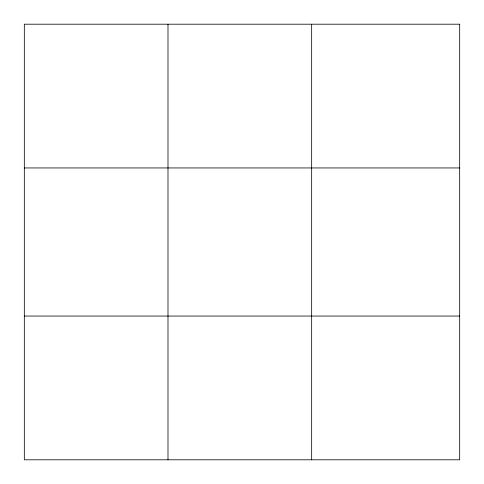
<?xml version="1.0" encoding="UTF-8"?>
<svg xmlns="http://www.w3.org/2000/svg" width="484" height="484" viewBox="0 0 484 484"><rect width="100%" height="100%" fill="white"/><g stroke="black" fill="none" stroke-linecap="round" stroke-linejoin="round"><path stroke-width="0.73" d="M167.99 459.8L167.99 24.2M311.66 459.8L311.66 24.2M24.321 167.948L459.679 167.948M24.321 316.052L459.679 316.052M459.679 24.2L459.679 459.8L24.321 459.8L24.321 24.2L459.679 24.2"/></g></svg>
